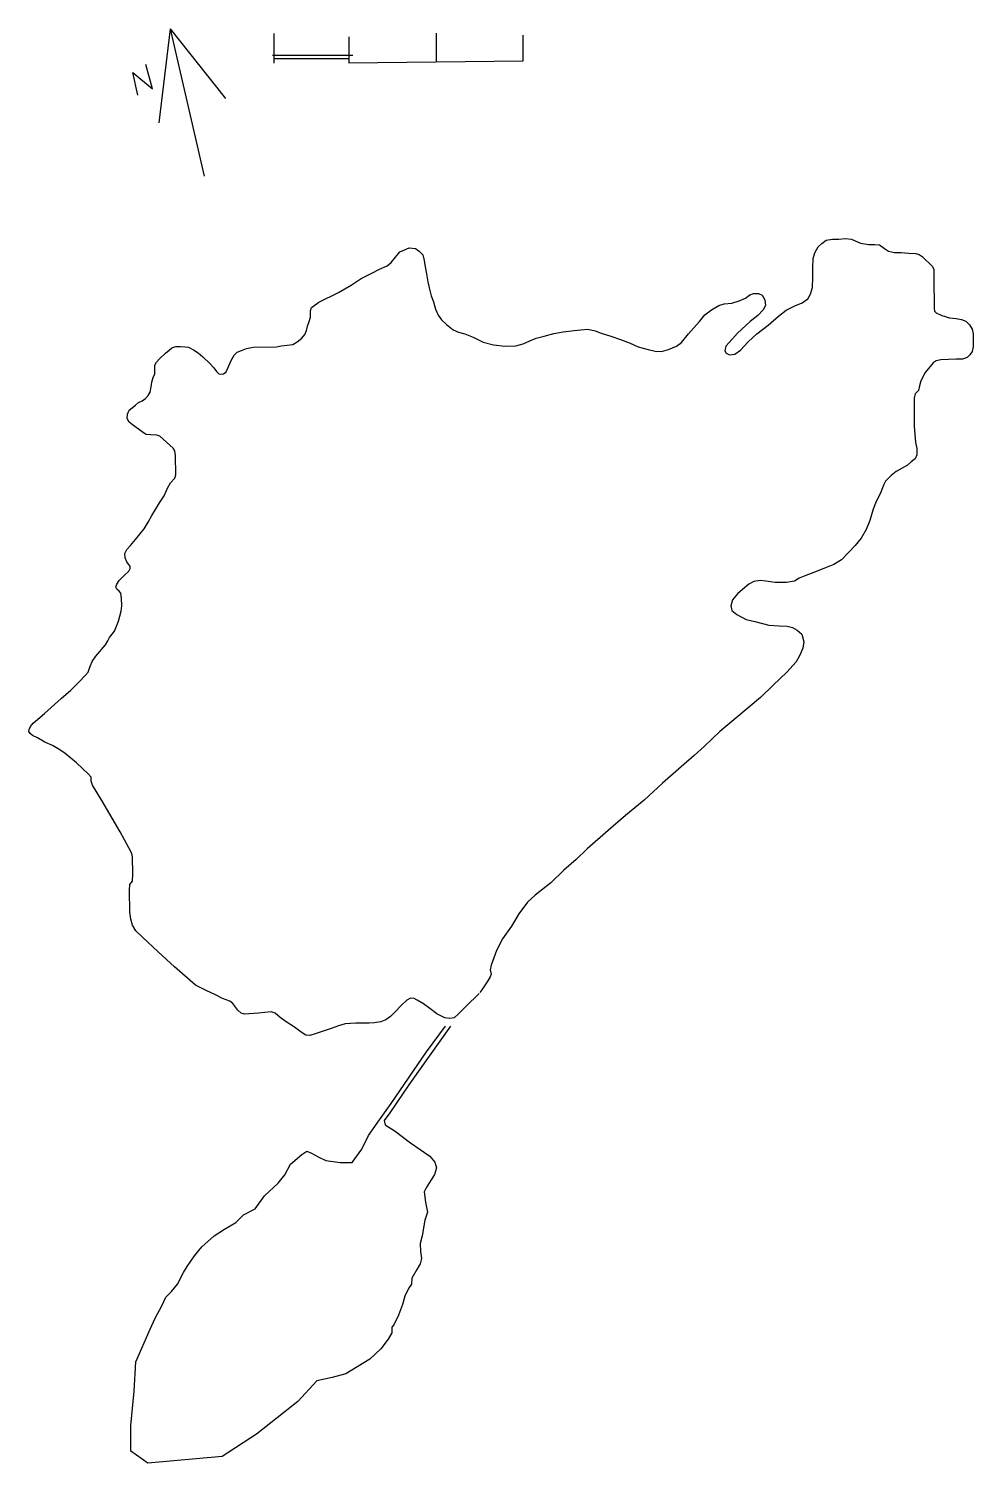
# Model space of a CAD drawing. Extents: x 0.9 to 11.6, y -1.2 to 15.
import ezdxf

# ---------------------------------------------------------------- set-up
doc = ezdxf.new("R2010")
doc.units = 0
doc.layers.add('1', color=7, linetype='CONTINUOUS')

msp = doc.modelspace()

# ---------------------------------------------------------------- linework, layer by layer
at = {"layer": '1', "color": 1, "linetype": 'CONTINUOUS'}
for p, q in [((2.5281, 14.9844), (2.4001, 13.9254)), ((2.5281, 14.9844), (2.9121, 13.3229)), ((2.5281, 14.9844), (3.1498, 14.1993)), ((3.7001, 14.5948), (3.7001, 14.9313)), ((4.5425, 14.5977), (4.5425, 14.8935)), ((5.5244, 14.6151), (5.5244, 14.9342)), ((6.5033, 14.6238), (6.5033, 14.911)), ((3.6797, 14.6876), (4.5832, 14.6876)), ((3.6972, 14.6499), (4.5396, 14.6499)), ((4.5396, 14.6006), (6.5004, 14.6238))]:
    msp.add_line(p, q, dxfattribs=at)
for points in [[(2.1624, 14.2358), (2.1075, 14.4914), (2.3269, 14.3089), (2.2538, 14.5827)], [(6.0081, 4.1214), (5.8571, 3.9762), (5.7714, 3.8869), (5.7266, 3.8459), (5.6763, 3.8385), (5.6204, 3.8478), (5.5309, 3.8925), (5.4508, 3.9539), (5.38, 4.006), (5.3073, 4.0469), (5.2756, 4.0655), (5.2327, 4.0674), (5.1936, 4.0451), (5.1284, 3.9855), (5.0594, 3.9166), (5.0072, 3.8627), (4.9569, 3.8236), (4.901, 3.8031), (4.8283, 3.7901), (4.7668, 3.7882), (4.6195, 3.7882), (4.4966, 3.7789), (4.422, 3.7585), (4.34, 3.7268), (4.2487, 3.6952), (4.1704, 3.6691), (4.0996, 3.6487), (4.0567, 3.6505), (4.0008, 3.6859), (3.9262, 3.7417), (3.8349, 3.8031), (3.7641, 3.8515), (3.7082, 3.8999), (3.6653, 3.9148), (3.5237, 3.8999), (3.3634, 3.8887), (3.3261, 3.898), (3.2888, 3.9334), (3.2329, 4.0078), (3.1975, 4.0339), (3.1155, 4.0655), (3.0372, 4.1046), (2.9328, 4.1549), (2.8117, 4.2163), (2.5769, 4.4229), (2.3923, 4.5922), (2.2171, 4.7541), (2.1426, 4.8286), (2.1035, 4.89), (2.083, 4.957), (2.0718, 5.037), (2.068, 5.2845), (2.0736, 5.3497), (2.1053, 5.3869), (2.1072, 5.4688), (2.1053, 5.6605), (2.0959, 5.6977), (2.0624, 5.761), (1.9636, 5.9396), (1.8481, 6.1388), (1.7586, 6.2951), (1.6542, 6.4663), (1.6375, 6.511), (1.6375, 6.5556), (1.6095, 6.591), (1.4734, 6.7176), (1.3448, 6.8237), (1.2852, 6.8665), (1.2013, 6.9148), (1.1175, 6.9502), (1.0336, 6.9986), (0.9795, 7.0265), (0.9516, 7.047), (0.9348, 7.0693), (0.9385, 7.0954), (0.9534, 7.1289), (0.9833, 7.1642), (1.1137, 7.274), (1.3001, 7.4434), (1.4082, 7.5383), (1.5033, 7.6295), (1.5722, 7.7021), (1.6039, 7.7374), (1.6151, 7.7728), (1.63, 7.8137), (1.6505, 7.8584), (1.6896, 7.9198), (1.7996, 8.0464), (1.8257, 8.0929), (1.8462, 8.1301), (1.876, 8.1673), (1.9021, 8.2008), (1.9469, 8.3143), (1.9618, 8.3701), (1.9767, 8.426), (1.9842, 8.4855), (1.9804, 8.573), (1.973, 8.627), (1.9525, 8.6512), (1.9264, 8.6735), (1.9171, 8.6977), (1.9171, 8.6977), (1.9264, 8.7312), (1.9544, 8.7703), (2.0121, 8.8317), (2.0606, 8.8763), (2.0755, 8.9061), (2.0755, 8.9322), (2.0569, 8.9545), (2.0382, 8.9824), (2.0196, 9.0252), (2.0177, 9.0736), (2.0401, 9.1201), (2.0811, 9.1648), (2.1389, 9.2337), (2.2358, 9.3546), (2.2787, 9.4272), (2.3197, 9.5035), (2.3607, 9.5724), (2.4073, 9.6468), (2.4613, 9.725), (2.4967, 9.8125), (2.5321, 9.872), (2.5806, 9.9223), (2.5899, 9.9595), (2.5881, 10.1791), (2.5787, 10.2312), (2.5601, 10.261), (2.411, 10.395), (2.3756, 10.4061), (2.3104, 10.4098), (2.2582, 10.4154), (2.2265, 10.4322), (2.1706, 10.4768), (2.1053, 10.5252), (2.0662, 10.555), (2.042, 10.596), (2.0476, 10.6425), (2.0662, 10.6909), (2.137, 10.7467), (2.1724, 10.7746), (2.2134, 10.7932), (2.2488, 10.8193), (2.2805, 10.8528), (2.3029, 10.8937), (2.3122, 10.9514), (2.3215, 11.0054), (2.3346, 11.0575), (2.3551, 11.0966), (2.3532, 11.1598), (2.3532, 11.1952), (2.3737, 11.2306), (2.4128, 11.2696), (2.4743, 11.3311), (2.5172, 11.3646), (2.547, 11.3925), (2.5899, 11.4055), (2.6421, 11.4055), (2.6961, 11.4036), (2.7353, 11.3981), (2.7912, 11.3701), (2.8415, 11.3348), (2.8937, 11.2901), (2.9757, 11.2157), (3.0186, 11.1673), (3.0502, 11.1263), (3.0763, 11.0966), (3.0968, 11.0947), (3.1267, 11.0966), (3.1565, 11.1208), (3.2199, 11.2566), (3.2497, 11.3069), (3.2832, 11.3404), (3.3298, 11.3627), (3.3876, 11.3832), (3.4603, 11.3999), (3.7249, 11.4018), (3.779, 11.4129), (3.8461, 11.4222), (3.9076, 11.4297), (3.9561, 11.4576), (4.0101, 11.5004), (4.0455, 11.5395), (4.0642, 11.586), (4.0753, 11.6363), (4.094, 11.6884), (4.107, 11.7368), (4.107, 11.8075), (4.1201, 11.8447), (4.1443, 11.8652), (4.2021, 11.9061), (4.4219, 12.0141), (4.5654, 12.0979), (4.6791, 12.1704), (4.7984, 12.2318), (4.8842, 12.2765), (4.9699, 12.3137), (5.0165, 12.3528), (5.0649, 12.4105), (5.1115, 12.4701), (5.1581, 12.4905), (5.2178, 12.5166), (5.2178, 12.5166), (5.2886, 12.5091), (5.3315, 12.4812), (5.3706, 12.4384), (5.3855, 12.3751), (5.3967, 12.3026), (5.4153, 12.2225), (5.4284, 12.1351), (5.4452, 12.0662), (5.4675, 11.9769), (5.4936, 11.9099), (5.516, 11.8261), (5.5458, 11.7591), (5.5812, 11.7052), (5.6371, 11.6531), (5.7135, 11.5935), (5.7732, 11.5693), (5.8459, 11.547), (5.9391, 11.5098), (6.0509, 11.4558), (6.1683, 11.426), (6.3006, 11.4111), (6.418, 11.4149), (6.5019, 11.4353), (6.5765, 11.4707), (6.6473, 11.5005), (6.7386, 11.5228), (6.8467, 11.5507), (6.9511, 11.5712), (7.0778, 11.5861), (7.1505, 11.5935), (7.2288, 11.601), (7.3108, 11.5824), (7.3816, 11.5563), (7.4879, 11.5228), (7.5978, 11.4837), (7.7059, 11.4428), (7.7973, 11.4037), (7.9072, 11.3721), (7.9874, 11.3553), (8.0582, 11.3497), (8.1383, 11.3721), (8.2278, 11.4111), (8.2837, 11.4502), (8.362, 11.547), (8.4235, 11.6159), (8.4887, 11.6866), (8.5465, 11.7629), (8.6229, 11.8187), (8.7049, 11.869), (8.7664, 11.8876), (8.8503, 11.895), (8.9323, 11.9211), (9.0031, 11.9508), (9.0534, 11.9862), (9.0963, 12.003), (9.1503, 12.003), (9.1914, 11.9843), (9.223, 11.9304), (9.2286, 11.869), (9.2044, 11.8187), (9.1429, 11.7536), (9.059, 11.6884), (8.9155, 11.5563), (8.8205, 11.4502), (8.7832, 11.4093), (8.7739, 11.359), (8.7869, 11.3293), (8.8242, 11.3106), (8.8857, 11.3181), (8.9472, 11.3665), (9.0367, 11.4595), (9.1317, 11.5489), (9.2603, 11.6456), (9.3777, 11.7461), (9.4635, 11.815), (9.5585, 11.8634), (9.6424, 11.8987), (9.7076, 11.9415), (9.7374, 11.9955), (9.7579, 12.07), (9.7635, 12.1816), (9.7635, 12.2933), (9.7673, 12.3975), (9.784, 12.4608), (9.8214, 12.5278), (9.8661, 12.565), (9.9127, 12.6041), (9.9835, 12.6134), (10.0562, 12.6153), (10.1252, 12.6209), (10.1979, 12.6153), (10.2389, 12.5967), (10.3004, 12.5688), (10.3936, 12.5539), (10.4607, 12.5557), (10.5128, 12.552), (10.5688, 12.5092), (10.6154, 12.4776), (10.6806, 12.4645), (10.7589, 12.4627), (10.7589, 12.4627), (10.839, 12.4571), (10.921, 12.4515), (10.9602, 12.4422), (10.9937, 12.4199), (11.1111, 12.3082), (11.126, 12.2747), (11.1242, 12.2003), (11.126, 12.0737), (11.1279, 11.9434), (11.1298, 11.8355), (11.1335, 11.8057), (11.1521, 11.7853), (11.2155, 11.7555), (11.3012, 11.7294), (11.3776, 11.7201), (11.4354, 11.709), (11.4839, 11.6903), (11.5249, 11.6494), (11.5566, 11.601), (11.5696, 11.5489), (11.5678, 11.4707), (11.5678, 11.4019), (11.5584, 11.3498), (11.5323, 11.3126), (11.4988, 11.2828), (11.4485, 11.2642), (11.3758, 11.2642), (11.2024, 11.2549), (11.1503, 11.2437), (11.1186, 11.2214), (11.0291, 11.1134), (10.9787, 11.0203), (10.9657, 10.9645), (10.9526, 10.9124), (10.9154, 10.8715), (10.9023, 10.8287), (10.9042, 10.7765), (10.9023, 10.7095), (10.9023, 10.6295), (10.9023, 10.5086), (10.9172, 10.3243), (10.9321, 10.2573), (10.9321, 10.1847), (10.9135, 10.1401), (10.8688, 10.1084), (10.8278, 10.0712), (10.7029, 9.9968), (10.6432, 9.9521), (10.6078, 9.9167), (10.5799, 9.8888), (10.5612, 9.8516), (10.5463, 9.8144), (10.5277, 9.766), (10.5053, 9.7176), (10.4755, 9.6599), (10.4438, 9.5743), (10.4029, 9.4477), (10.3637, 9.3472), (10.3078, 9.2467), (10.2389, 9.1648), (10.1699, 9.0885), (10.0842, 9.0029), (9.9984, 8.9527), (9.8885, 8.9061), (9.7617, 8.8578), (9.6667, 8.8205), (9.6108, 8.7982), (9.5567, 8.7647), (9.4672, 8.748), (9.3405, 8.748), (9.2325, 8.7629), (9.1691, 8.7703), (9.0983, 8.7592), (9.0424, 8.7294), (8.9715, 8.6698), (8.9156, 8.6196), (8.8597, 8.5545), (8.8411, 8.4875), (8.8504, 8.4335), (8.9063, 8.387), (9.0107, 8.3311), (9.1113, 8.3088), (9.2679, 8.2679), (9.3834, 8.2604), (9.4729, 8.2586), (9.5325, 8.2437), (9.5847, 8.2139), (9.6406, 8.1674), (9.6611, 8.0818), (9.65, 8.011), (9.6183, 7.931), (9.5735, 7.8566), (9.4692, 7.7393), (9.3182, 7.5923), (9.1747, 7.4527), (8.897, 7.222), (8.7143, 7.0712), (8.5447, 6.9056), (8.4254, 6.8014), (8.3117, 6.699), (8.3117, 6.699), (8.0713, 6.4887), (7.8626, 6.2989), (7.6557, 6.124), (7.46, 5.9546), (7.2233, 5.7518), (7.0966, 5.629), (6.9586, 5.5099), (6.8151, 5.3666), (6.6362, 5.2288), (6.5523, 5.1488), (6.4517, 5.0167), (6.3697, 4.879), (6.2709, 4.7357), (6.2019, 4.6035), (6.1404, 4.4398), (6.1311, 4.3877), (6.1405, 4.3374), (6.1293, 4.3076), (6.0976, 4.2518), (6.0603, 4.196), (6.0361, 4.1606), (6.0156, 4.1308)]]:
    msp.add_lwpolyline(points, dxfattribs=at)
at = {"layer": '1', "color": 3, "linetype": 'CONTINUOUS'}
msp.add_lwpolyline([(5.6835, 3.7522), (5.3242, 3.2457), (5.2133, 3.0927), (5.002, 2.776), (4.9386, 2.6916), (4.9491, 2.6441), (5.0601, 2.5703), (5.2344, 2.4383), (5.451, 2.2906), (5.5091, 2.222), (5.525, 2.1587), (5.5038, 2.0848), (5.4087, 1.9318), (5.3876, 1.8896), (5.4035, 1.7735), (5.4246, 1.6574), (5.3929, 1.5677), (5.3632, 1.3939), (5.3424, 1.3055), (5.3476, 1.217), (5.358, 1.1389), (5.3424, 1.0765), (5.3059, 1.014), (5.2485, 0.9151), (5.2433, 0.8475), (5.2121, 0.8006), (5.1704, 0.7121), (5.1443, 0.6185), (5.0974, 0.4988), (5.0453, 0.3895), (5.0244, 0.3634), (5.0244, 0.301), (4.9827, 0.2281), (4.8993, 0.1188), (4.7742, 0.0043), (4.5068, -0.1618), (4.3517, -0.2006), (4.1773, -0.2393), (3.964, -0.4716), (3.4988, -0.8395), (3.1112, -1.0912), (2.2777, -1.1686), (2.0838, -1.0331), (2.0838, -0.7427), (2.1226, -0.3554), (2.142, -0.0263), (2.3037, 0.3435), (2.3573, 0.4659), (2.4339, 0.6035), (2.4798, 0.7029), (2.5411, 0.764), (2.61, 0.8481), (2.6789, 0.9781), (2.7172, 1.0469), (2.8014, 1.1692), (2.8856, 1.2686), (3.0235, 1.3909), (3.1383, 1.4674), (3.2685, 1.5438), (3.3527, 1.6279), (3.4829, 1.6967), (3.5901, 1.842), (3.7432, 1.9873), (3.8198, 2.079), (3.881, 2.2013), (4.0112, 2.3084), (4.0648, 2.3466), (4.1184, 2.3237), (4.2026, 2.2778), (4.2791, 2.2396), (4.4399, 2.2166), (4.5778, 2.2166), (4.685, 2.3695), (4.7615, 2.5224), (4.884, 2.6983), (5.0142, 2.8818), (5.4123, 3.4628), (5.6267, 3.7533)], dxfattribs=at)

doc.saveas('drawing.dxf')
